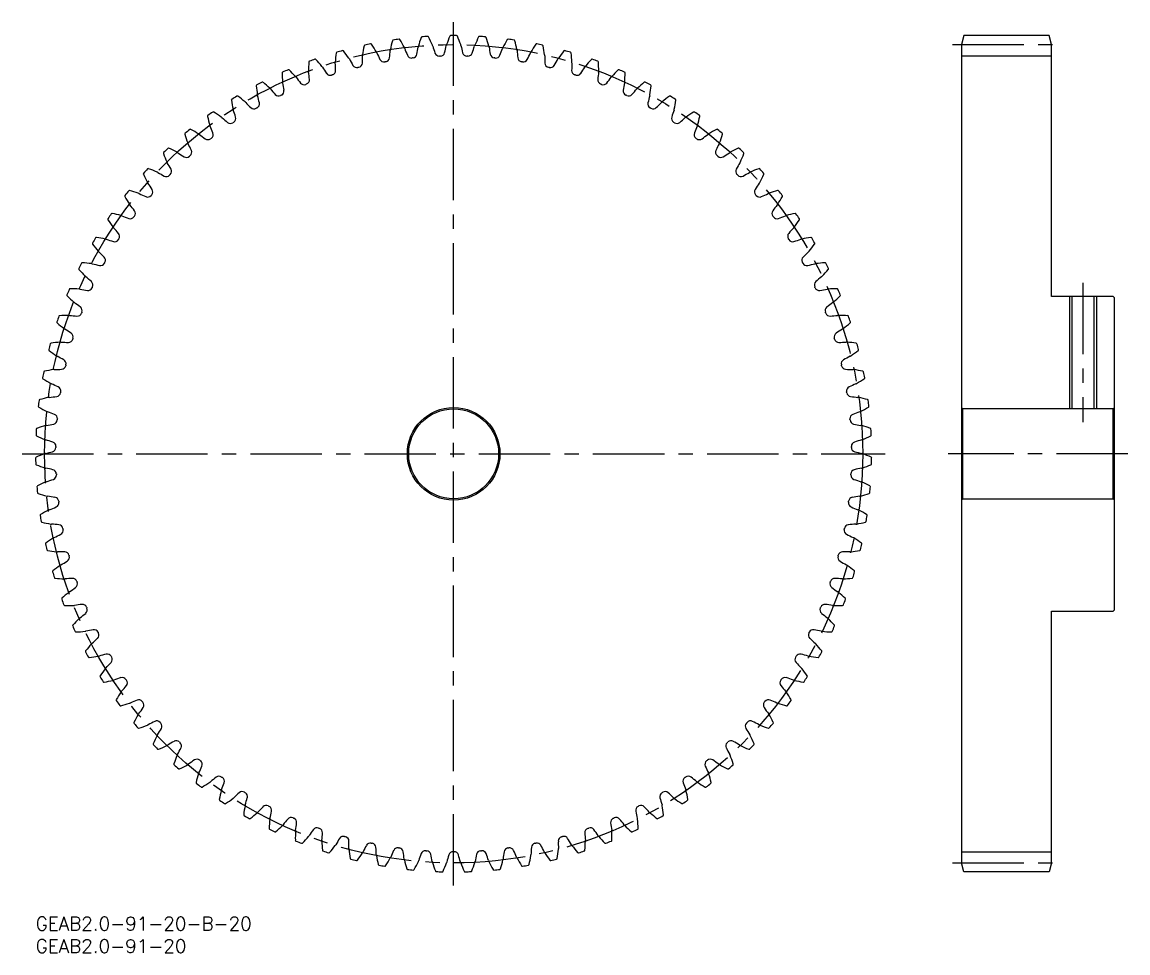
# Model space of a CAD drawing. Extents: x -3 to 243, y -8 to 199.
import ezdxf

# ---------------------------------------------------------------- set-up
doc = ezdxf.new("R2010")
doc.units = 0
doc.header["$LTSCALE"] = 0.5
doc.linetypes.add('CENTER', pattern=[50.8, 31.75, -6.35, 6.35, -6.35])
for name, color, linetype in [('MSM_CENTER', 1, 'CENTER'), ('MSM_CONTINUOUS', 7, 'CONTINUOUS'), ('MSM_NARROW', 5, 'CONTINUOUS'), ('MSM_PART_NUMBER', 7, 'CONTINUOUS')]:
    doc.layers.add(name, color=color, linetype=linetype)
doc.styles.get("Standard").update_dxf_attribs({"font": 'txt.shx', "height": 3, "bigfont": 'bigfont.shx'})

# ---------------------------------------------------------------- blocks, each defined once
blk = doc.blocks.new('*U2')
at = {"layer": 'MSM_PART_NUMBER'}
blk.add_text('GEAB2.0-91-20-B-20', height=3, dxfattribs=at).set_placement((0, -3))
blk = doc.blocks.new('*U3')
at = {"layer": 'MSM_PART_NUMBER'}
blk.add_text('GEAB2.0-91-20', height=3, dxfattribs=at).set_placement((0, -8))

msp = doc.modelspace()

# ---------------------------------------------------------------- linework, layer by layer
at = {"layer": 'MSM_CENTER'}
for p, q in [((93, 7), (93, 199)), ((204, 194), (228, 194)), ((233, 141), (233, 110)), ((-3, 103), (189, 103)), ((243, 103), (203, 103)), ((204, 12), (228, 12))]:
    msp.add_line(p, q, dxfattribs=at)
msp.add_circle((93, 103), 91, dxfattribs=at)
at = {"layer": 'MSM_CONTINUOUS'}
for p, q in [((206.54, 196), (206, 194)), ((225.46, 196), (206.54, 196)), ((226, 194), (225.46, 196)), ((206, 194), (206, 12)), ((226, 138), (226, 194)), ((206, 191.5), (226, 191.5)), ((239.7, 138), (226, 138)), ((230.54, 138), (230.54, 113)), ((235.46, 138), (235.46, 113)), ((240, 137.7), (239.7, 138)), ((240, 68.3), (240, 137.7)), ((206, 113.3), (206.3, 113)), ((239.7, 113), (240, 113.3)), ((206.3, 93), (206.3, 113)), ((239.7, 113), (206.3, 113)), ((239.7, 93), (239.7, 113)), ((206.3, 93), (206, 92.7)), ((206.3, 93), (239.7, 93)), ((240, 92.7), (239.7, 93)), ((226, 68), (239.7, 68)), ((226, 12), (226, 68)), ((239.7, 68), (240, 68.3)), ((206, 14.5), (226, 14.5)), ((206.54, 10), (206, 12)), ((225.46, 10), (206.54, 10)), ((226, 12), (225.46, 10))]:
    msp.add_line(p, q, dxfattribs=at)
for radius in [10.3, 10]:
    msp.add_circle((93, 103), radius, dxfattribs=at)
for centre, radius, start, end in [((108.69, 187.06), 30.33, 165.0809, 168.9011), ((79.57, 194.82), 0.2, 98.3226, 165.0809), ((93, 103), 93, 97.5019, 98.3223), ((80.88, 195.01), 0.2, 30.7433, 97.5019), ((54.99, 179.6), 30.33, 26.9231, 30.7433), ((114.45, 185.78), 30.33, 161.1249, 164.9451), ((85.94, 195.53), 0.2, 94.3662, 161.1249), ((93, 103), 93, 93.5459, 94.3662), ((87.26, 195.62), 0.2, 26.7872, 93.5459), ((60.36, 182.04), 30.33, 22.967, 26.7872), ((120.11, 184.11), 30.33, 157.1688, 160.989), ((92.34, 195.8), 0.2, 90.4102, 157.1688), ((93, 103), 93, 89.5898, 90.4102), ((93.66, 195.8), 0.2, 22.8312, 89.5898), ((65.89, 184.11), 30.33, 19.011, 22.8312), ((125.64, 182.04), 30.33, 153.2128, 157.033), ((98.74, 195.62), 0.2, 86.4541, 153.2127), ((93, 103), 93, 85.6338, 86.4541), ((100.06, 195.53), 0.2, 18.8751, 85.6337), ((71.55, 185.78), 30.33, 15.0549, 18.8751), ((131.01, 179.6), 30.33, 149.2567, 153.0769), ((105.12, 195.01), 0.2, 82.4981, 149.2567), ((93, 103), 93, 81.6777, 82.4981), ((106.43, 194.82), 0.2, 14.9191, 81.6776), ((77.31, 187.06), 30.33, 11.0989, 14.9191), ((96.96, 188.42), 30.33, 172.993, 176.8132), ((67.06, 192.1), 0.2, 106.2343, 172.993), ((93, 103), 93, 105.414, 106.2343), ((68.33, 192.46), 0.2, 38.6553, 105.414), ((44.8, 173.64), 30.33, 34.8352, 38.6553), ((102.85, 187.95), 30.33, 169.037, 172.8571), ((73.27, 193.68), 0.2, 102.2787, 169.037), ((93, 103), 93, 101.458, 102.2783), ((74.57, 193.95), 0.2, 34.6993, 101.458), ((49.79, 176.8), 30.33, 30.8791, 34.6993), ((74.4, 191.51), 1.66, 24.027, 30.8791), ((109.16, 207.01), 36.4, 204.027, 206.6154), ((42.59, 195.4), 36.4, 353.1648, 355.7532), ((80.55, 192.58), 1.66, 168.9011, 175.7532), ((80.55, 192.58), 1.66, 20.071, 26.9231), ((116.3, 205.65), 36.4, 200.071, 202.6594), ((49.09, 198.66), 36.4, 349.2088, 351.7972), ((86.76, 193.23), 1.66, 164.945, 171.7971), ((86.76, 193.23), 1.66, 16.1149, 22.967), ((123.33, 203.79), 36.4, 196.1149, 198.7033), ((89.8, 192.44), 1, 198.7033, 272.052), ((90.03, 192.45), 1, 271.904, 345.2527), ((55.79, 201.46), 36.4, 345.2527, 347.8411), ((93, 193.45), 1.66, 160.989, 167.8411), ((93, 193.45), 1.66, 12.1589, 19.011), ((130.21, 201.46), 36.4, 192.1589, 194.7473), ((95.97, 192.45), 1, 194.7473, 268.096), ((96.2, 192.44), 1, 267.948, 341.2967), ((62.67, 203.79), 36.4, 341.2967, 343.8851), ((99.24, 193.23), 1.66, 157.0329, 163.8851), ((99.24, 193.23), 1.66, 8.2029, 15.055), ((136.91, 198.66), 36.4, 188.2028, 190.7912), ((69.7, 205.65), 36.4, 337.3406, 339.929), ((105.45, 192.58), 1.66, 153.0769, 159.929), ((105.45, 192.58), 1.66, 4.2468, 11.0989), ((143.41, 195.4), 36.4, 184.2468, 186.8352), ((76.84, 207.01), 36.4, 333.3846, 335.973), ((111.6, 191.51), 1.66, 149.1208, 155.973), ((136.21, 176.8), 30.33, 145.3007, 149.1209), ((111.43, 193.95), 0.2, 78.542, 145.3006), ((93, 103), 93, 77.7217, 78.542), ((112.73, 193.68), 0.2, 10.963, 77.7216), ((83.15, 187.95), 30.33, 7.1429, 10.963), ((141.2, 173.64), 30.33, 141.3447, 145.1648), ((117.67, 192.46), 0.2, 74.5864, 141.3446), ((93, 103), 93, 73.7657, 74.586), ((118.94, 192.1), 0.2, 7.007, 73.7655), ((89.04, 188.42), 30.33, 3.1868, 7.007), ((91.06, 188.49), 30.33, 176.949, 180.7692), ((60.97, 190.1), 0.2, 110.1904, 176.949), ((93, 103), 93, 109.37, 110.1904), ((62.22, 190.55), 0.2, 42.6114, 109.37), ((40.04, 170.15), 30.33, 38.7912, 42.6114), ((68.34, 190.02), 1.66, 176.8132, 183.6653), ((30.35, 187.58), 36.4, 1.0769, 3.6653), ((68.34, 190.02), 1.66, 27.9831, 34.8352), ((101.95, 207.88), 36.4, 207.9831, 210.5715), ((71.69, 189.93), 1, 283.7721, 357.1208), ((36.34, 191.71), 36.4, 357.1208, 359.7092), ((74.4, 191.51), 1.66, 172.8571, 179.7092), ((77.51, 191.15), 1, 206.6154, 279.9641), ((93, 103), 88.5, 99.8161, 99.9641), ((77.74, 191.19), 1, 279.8161, 353.1648), ((83.63, 192.01), 1, 202.6594, 276.0081), ((93, 103), 88.5, 95.8601, 96.0081), ((83.86, 192.03), 1, 275.8601, 349.2088), ((93, 103), 88.5, 91.904, 92.052), ((93, 103), 88.5, 87.948, 88.096), ((102.14, 192.03), 1, 190.7913, 264.1399), ((93, 103), 88.5, 83.9919, 84.1399), ((102.37, 192.01), 1, 263.9919, 337.3406), ((108.26, 191.19), 1, 186.8352, 260.1839), ((93, 103), 88.5, 80.0359, 80.1839), ((108.49, 191.15), 1, 260.0359, 333.3846), ((111.6, 191.51), 1.66, 0.2908, 7.1429), ((149.66, 191.71), 36.4, 180.2908, 182.8792), ((114.31, 189.93), 1, 182.8792, 256.2279), ((84.05, 207.88), 36.4, 329.4285, 332.0169), ((117.66, 190.02), 1.66, 145.1648, 152.0169), ((155.65, 187.58), 36.4, 176.3347, 178.9231), ((117.66, 190.02), 1.66, 356.3347, 3.1869), ((145.96, 170.15), 30.33, 137.3886, 141.2088), ((123.78, 190.55), 0.2, 70.6303, 137.3886), ((93, 103), 93, 69.8096, 70.63), ((125.03, 190.1), 0.2, 3.051, 69.8095), ((94.94, 188.49), 30.33, 359.2308, 3.051), ((55.04, 187.68), 0.2, 114.1464, 180.9051), ((85.17, 188.16), 30.33, 180.9051, 184.7253), ((93, 103), 93, 113.3261, 114.1464), ((56.25, 188.22), 0.2, 46.5674, 113.3261), ((35.54, 166.33), 30.33, 42.7473, 46.5674), ((62.39, 188.11), 1.66, 180.7692, 187.6213), ((24.67, 183.06), 36.4, 5.0329, 7.6213), ((62.39, 188.11), 1.66, 31.9391, 38.7912), ((94.69, 208.24), 36.4, 211.9391, 214.5275), ((65.53, 188.18), 1, 214.5275, 287.8762), ((93, 103), 88.5, 107.7282, 107.8762), ((65.75, 188.25), 1, 287.7282, 1.0769), ((71.47, 189.87), 1, 210.5715, 283.9202), ((93, 103), 88.5, 103.7721, 103.9202), ((93, 103), 88.5, 76.0798, 76.2279), ((114.53, 189.87), 1, 256.0798, 329.4285), ((120.25, 188.25), 1, 178.9231, 252.2718), ((93, 103), 88.5, 72.1238, 72.2718), ((120.47, 188.18), 1, 252.1238, 325.4725), ((91.31, 208.24), 36.4, 325.4725, 328.0609), ((123.61, 188.11), 1.66, 141.2088, 148.0609), ((161.33, 183.06), 36.4, 172.3787, 174.9671), ((123.61, 188.11), 1.66, 352.3787, 359.2308), ((150.46, 166.33), 30.33, 133.4326, 137.2527), ((129.75, 188.22), 0.2, 66.6739, 133.4325), ((93, 103), 93, 65.8536, 66.6739), ((130.96, 187.68), 0.2, 359.0949, 65.8535), ((100.83, 188.16), 30.33, 355.2747, 359.0949), ((49.29, 184.86), 0.2, 118.1025, 184.8611), ((79.31, 187.41), 30.33, 184.8611, 188.6813), ((93, 103), 93, 117.2821, 118.1025), ((50.46, 185.48), 0.2, 50.5235, 117.2821), ((31.31, 162.22), 30.33, 46.7033, 50.5235), ((56.59, 185.79), 1.66, 184.7253, 191.5774), ((19.31, 178.16), 36.4, 8.989, 11.5774), ((56.59, 185.79), 1.66, 35.8952, 42.7473), ((87.43, 208.11), 36.4, 215.8952, 218.4835), ((59.72, 186.08), 1, 218.4835, 291.8322), ((93, 103), 88.5, 111.6842, 111.8322), ((59.93, 186.17), 1, 291.6842, 5.0329), ((126.07, 186.17), 1, 174.967, 248.3158), ((93, 103), 88.5, 68.1678, 68.3158), ((126.28, 186.08), 1, 248.1678, 321.5165), ((98.57, 208.11), 36.4, 321.5165, 324.1048), ((129.41, 185.79), 1.66, 137.2527, 144.1048), ((166.69, 178.16), 36.4, 168.4226, 171.011), ((129.41, 185.79), 1.66, 348.4226, 355.2748), ((154.69, 162.22), 30.33, 129.4765, 133.2967), ((135.54, 185.48), 0.2, 62.7179, 129.4765), ((93, 103), 93, 61.8975, 62.7179), ((106.69, 187.41), 30.33, 351.3187, 355.1389), ((136.71, 184.86), 0.2, 355.1389, 61.8974), ((93, 103), 93, 121.2382, 122.0585), ((44.87, 182.35), 0.2, 54.4795, 121.2381), ((27.37, 157.82), 30.33, 50.6593, 54.4795), ((50.97, 183.09), 1.66, 188.6813, 195.5334), ((14.3, 172.89), 36.4, 12.945, 15.5334), ((50.97, 183.09), 1.66, 39.8512, 46.7033), ((80.19, 207.47), 36.4, 219.8512, 222.4396), ((54.06, 183.59), 1, 222.4396, 295.7883), ((93, 103), 88.5, 115.6403, 115.7883), ((54.27, 183.69), 1, 295.6403, 8.989), ((131.73, 183.69), 1, 171.011, 244.3597), ((93, 103), 88.5, 64.2117, 64.3597), ((131.94, 183.59), 1, 244.2117, 317.5604), ((105.81, 207.47), 36.4, 317.5604, 320.1488), ((135.03, 183.09), 1.66, 133.2967, 140.1488), ((171.7, 172.89), 36.4, 164.4666, 167.055), ((135.03, 183.09), 1.66, 344.4666, 351.3187), ((158.63, 157.82), 30.33, 125.5205, 129.3407), ((141.13, 182.35), 0.2, 58.7618, 125.5204), ((93, 103), 93, 57.9415, 58.7618), ((43.74, 181.65), 0.2, 122.0585, 188.8172), ((73.52, 186.27), 30.33, 188.8172, 192.6374), ((45.54, 179.99), 1.66, 192.6373, 199.4895), ((45.54, 179.99), 1.66, 43.8073, 50.6594), ((73.01, 206.34), 36.4, 223.8072, 226.3956), ((48.6, 180.71), 1, 226.3956, 299.7443), ((93, 103), 88.5, 119.5963, 119.7443), ((48.8, 180.82), 1, 299.5963, 12.945), ((137.2, 180.82), 1, 167.0549, 240.4037), ((93, 103), 88.5, 60.2557, 60.4037), ((137.4, 180.71), 1, 240.2557, 313.6044), ((112.99, 206.34), 36.4, 313.6044, 316.1928), ((140.46, 179.99), 1.66, 129.3406, 136.1927), ((140.46, 179.99), 1.66, 340.5105, 347.3627), ((112.48, 186.27), 30.33, 347.3626, 351.1828), ((142.26, 181.65), 0.2, 351.1828, 57.9414), ((38.43, 178.06), 0.2, 126.0146, 192.7732), ((67.82, 184.73), 30.33, 192.7732, 196.5934), ((93, 103), 93, 125.1942, 126.0146), ((39.51, 178.84), 0.2, 58.4356, 125.1942), ((23.74, 153.16), 30.33, 54.6154, 58.4356), ((40.34, 176.54), 1.66, 47.7633, 54.6154), ((65.93, 204.72), 36.4, 227.7633, 230.3517), ((9.66, 167.3), 36.4, 16.9011, 19.4895), ((43.53, 177.59), 1, 303.5524, 16.901), ((142.47, 177.59), 1, 163.0989, 236.4476), ((176.34, 167.3), 36.4, 160.5105, 163.0989), ((120.07, 204.72), 36.4, 309.6483, 312.2367), ((145.66, 176.54), 1.66, 125.3846, 132.2367), ((162.26, 153.16), 30.33, 121.5644, 125.3846), ((146.49, 178.84), 0.2, 54.8058, 121.5644), ((93, 103), 93, 53.9854, 54.8058), ((118.18, 184.73), 30.33, 343.4066, 347.2268), ((147.57, 178.06), 0.2, 347.2268, 53.9853), ((93, 103), 93, 129.1503, 129.9706), ((34.41, 174.97), 0.2, 62.3916, 129.1502), ((20.45, 148.26), 30.33, 58.5714, 62.3916), ((40.34, 176.54), 1.66, 196.5934, 203.4455), ((5.43, 161.39), 36.4, 20.8571, 23.4455), ((43.34, 177.46), 1, 230.3517, 303.7004), ((93, 103), 88.5, 123.5524, 123.7004), ((93, 103), 88.5, 56.2996, 56.4476), ((142.66, 177.46), 1, 236.2996, 309.6483), ((180.57, 161.39), 36.4, 156.5545, 159.1429), ((145.66, 176.54), 1.66, 336.5545, 343.4066), ((165.55, 148.26), 30.33, 117.6084, 121.4286), ((151.59, 174.97), 0.2, 50.8497, 117.6083), ((93, 103), 93, 50.0294, 50.8497), ((33.39, 174.12), 0.2, 129.9706, 196.7293), ((62.24, 182.79), 30.33, 196.7293, 200.5494), ((35.4, 172.73), 1.66, 51.7193, 58.5715), ((58.98, 202.61), 36.4, 231.7193, 234.3077), ((38.32, 173.86), 1, 234.3077, 307.6564), ((93, 103), 88.5, 127.5084, 127.6564), ((38.51, 174), 1, 307.5084, 20.8571), ((147.49, 174), 1, 159.1429, 232.4916), ((93, 103), 88.5, 52.3436, 52.4916), ((147.68, 173.86), 1, 232.3436, 305.6922), ((127.02, 202.61), 36.4, 305.6923, 308.2807), ((150.6, 172.73), 1.66, 121.4285, 128.2807), ((123.76, 182.79), 30.33, 339.4506, 343.2707), ((152.61, 174.12), 0.2, 343.2707, 50.0293), ((28.62, 169.84), 0.2, 133.9267, 200.6853), ((56.81, 180.48), 30.33, 200.6853, 204.5055), ((93, 103), 93, 133.1063, 133.9267), ((29.58, 170.75), 0.2, 66.3477, 133.1063), ((17.5, 143.15), 30.33, 62.5275, 66.3477), ((30.72, 168.59), 1.66, 55.6754, 62.5275), ((52.18, 200.02), 36.4, 235.6754, 238.2638), ((35.4, 172.73), 1.66, 200.5494, 207.4015), ((1.61, 155.21), 36.4, 24.8132, 27.4016), ((33.74, 170.07), 1, 311.4645, 24.8132), ((152.26, 170.07), 1, 155.1868, 228.5355), ((184.39, 155.21), 36.4, 152.5984, 155.1868), ((150.6, 172.73), 1.66, 332.5985, 339.4506), ((133.82, 200.02), 36.4, 301.7362, 304.3246), ((155.28, 168.59), 1.66, 117.4725, 124.3246), ((168.5, 143.15), 30.33, 113.6523, 117.4725), ((156.42, 170.75), 0.2, 46.8937, 113.6523), ((93, 103), 93, 46.0733, 46.8937), ((129.19, 180.48), 30.33, 335.4945, 339.3147), ((157.38, 169.84), 0.2, 339.3147, 46.0732), ((30.72, 168.59), 1.66, 204.5055, 211.3576), ((-1.78, 148.78), 36.4, 28.7692, 31.3576), ((33.56, 169.91), 1, 238.2638, 311.6125), ((93, 103), 88.5, 131.4645, 131.6125), ((93, 103), 88.5, 48.3875, 48.5355), ((152.44, 169.91), 1, 228.3875, 301.7362), ((187.78, 148.78), 36.4, 148.6424, 151.2308), ((155.28, 168.59), 1.66, 328.6424, 335.4945), ((24.16, 165.24), 0.2, 137.8827, 204.6414), ((51.55, 177.8), 30.33, 204.6414, 208.4615), ((93, 103), 93, 137.0624, 137.8827), ((25.06, 166.22), 0.2, 70.3037, 137.0623), ((14.91, 137.85), 30.33, 66.4835, 70.3037), ((26.35, 164.14), 1.66, 59.6314, 66.4835), ((45.59, 196.97), 36.4, 239.6314, 242.2198), ((29.09, 165.66), 1, 242.2198, 315.5685), ((93, 103), 88.5, 135.4205, 135.5685), ((29.25, 165.82), 1, 315.4205, 28.7692), ((156.75, 165.82), 1, 151.2308, 224.5795), ((93, 103), 88.5, 44.4315, 44.5795), ((156.91, 165.66), 1, 224.4315, 297.7802), ((140.41, 196.97), 36.4, 297.7802, 300.3686), ((159.65, 164.14), 1.66, 113.5164, 120.3686), ((171.09, 137.85), 30.33, 109.6963, 113.5165), ((160.94, 166.22), 0.2, 42.9376, 109.6963), ((93, 103), 93, 42.1173, 42.9376), ((134.45, 177.8), 30.33, 331.5385, 335.3586), ((161.84, 165.24), 0.2, 335.3586, 42.1172), ((26.35, 164.14), 1.66, 208.4615, 215.3136), ((-4.71, 142.13), 36.4, 32.7252, 35.3136), ((190.71, 142.13), 36.4, 144.6864, 147.2748), ((159.65, 164.14), 1.66, 324.6864, 331.5385), ((20.03, 160.34), 0.2, 141.8387, 208.5974), ((46.49, 174.76), 30.33, 208.5974, 212.4176), ((93, 103), 93, 141.0184, 141.8387), ((20.86, 161.38), 0.2, 74.2597, 141.0184), ((12.69, 132.37), 30.33, 70.4396, 74.2597), ((22.29, 159.39), 1.66, 63.5875, 70.4396), ((39.22, 193.48), 36.4, 243.5875, 246.1759), ((24.92, 161.1), 1, 246.1758, 319.5246), ((93, 103), 88.5, 139.3765, 139.5246), ((25.07, 161.27), 1, 319.3765, 32.7252), ((160.93, 161.27), 1, 147.2747, 220.6235), ((93, 103), 88.5, 40.4754, 40.6235), ((161.08, 161.1), 1, 220.4754, 293.8241), ((146.78, 193.48), 36.4, 293.8241, 296.4125), ((163.71, 159.39), 1.66, 109.5604, 116.4125), ((173.31, 132.37), 30.33, 105.7403, 109.5604), ((165.14, 161.38), 0.2, 38.9816, 105.7402), ((139.51, 174.76), 30.33, 327.5824, 331.4026), ((93, 103), 93, 38.1613, 38.9816), ((165.97, 160.34), 0.2, 331.4026, 38.1612), ((22.29, 159.39), 1.66, 212.4176, 219.2697), ((-7.18, 135.3), 36.4, 36.6813, 39.2697), ((193.18, 135.3), 36.4, 140.7303, 143.3187), ((163.71, 159.39), 1.66, 320.7303, 327.5825), ((16.25, 155.17), 0.2, 145.7952, 212.5534), ((41.65, 171.38), 30.33, 212.5534, 216.3736), ((93, 103), 93, 144.9744, 145.7948), ((17.01, 156.26), 0.2, 78.2158, 144.9744), ((10.85, 126.76), 30.33, 74.3956, 78.2158), ((18.57, 154.38), 1.66, 67.5435, 74.3956), ((33.1, 189.55), 36.4, 247.5435, 250.1319), ((21.07, 156.26), 1, 250.1319, 323.4806), ((93, 103), 88.5, 143.3326, 143.4806), ((21.21, 156.45), 1, 323.3326, 36.6813), ((164.79, 156.45), 1, 143.3187, 216.6674), ((93, 103), 88.5, 36.5194, 36.6674), ((164.93, 156.26), 1, 216.5194, 289.8681), ((152.9, 189.55), 36.4, 289.8681, 292.4565), ((167.43, 154.38), 1.66, 105.6044, 112.4565), ((175.15, 126.76), 30.33, 101.7842, 105.6044), ((144.35, 171.38), 30.33, 323.6264, 327.4466), ((168.99, 156.26), 0.2, 35.0256, 101.7842), ((93, 103), 93, 34.2052, 35.0256), ((169.75, 155.17), 0.2, 327.4466, 34.2051), ((18.57, 154.38), 1.66, 216.3736, 223.2257), ((-9.17, 128.31), 36.4, 40.6373, 43.2257), ((195.17, 128.31), 36.4, 136.7743, 139.3627), ((167.43, 154.38), 1.66, 316.7743, 323.6264), ((93, 103), 93, 148.9305, 149.7508), ((13.51, 150.89), 0.2, 82.1718, 148.9304), ((9.41, 121.04), 30.33, 78.3516, 82.1718), ((15.2, 149.12), 1.66, 71.4996, 78.3517), ((27.28, 185.22), 36.4, 251.4995, 254.0879), ((17.57, 151.17), 1, 254.0879, 327.4366), ((93, 103), 88.5, 147.2886, 147.4366), ((17.69, 151.37), 1, 327.2886, 40.6373), ((168.31, 151.37), 1, 139.3626, 212.7114), ((93, 103), 88.5, 32.5634, 32.7114), ((168.43, 151.17), 1, 212.5634, 285.912), ((158.72, 185.22), 36.4, 285.9121, 288.5005), ((170.8, 149.12), 1.66, 101.6483, 108.5004), ((176.59, 121.04), 30.33, 97.8282, 101.6484), ((172.49, 150.89), 0.2, 31.0695, 97.8281), ((93, 103), 93, 30.2492, 31.0695), ((12.84, 149.75), 0.2, 149.7512, 216.5095), ((37.06, 167.68), 30.33, 216.5095, 220.3297), ((15.2, 149.12), 1.66, 220.3296, 227.1818), ((-10.67, 121.2), 36.4, 44.5934, 47.1818), ((196.67, 121.2), 36.4, 132.8182, 135.4066), ((170.8, 149.12), 1.66, 312.8182, 319.6704), ((148.94, 167.68), 30.33, 319.6703, 323.4905), ((173.16, 149.75), 0.2, 323.4905, 30.2491), ((93, 103), 93, 152.8865, 153.7069), ((10.4, 145.29), 0.2, 86.1277, 152.8865), ((8.36, 115.23), 30.33, 82.3077, 86.1279), ((12.2, 143.64), 1.66, 75.4556, 82.3077), ((21.76, 180.49), 36.4, 255.4556, 258.044), ((14.43, 145.85), 1, 258.044, 331.3927), ((14.54, 146.06), 1, 331.2447, 44.5933), ((93, 103), 88.5, 151.2447, 151.3927), ((171.46, 146.06), 1, 135.4066, 208.7553), ((93, 103), 88.5, 28.6073, 28.7553), ((171.57, 145.85), 1, 208.6073, 281.956), ((164.24, 180.49), 36.4, 281.956, 284.5444), ((173.8, 143.64), 1.66, 97.6923, 104.5444), ((177.64, 115.23), 30.33, 93.8721, 97.6923), ((175.6, 145.29), 0.2, 27.1135, 93.8721), ((93, 103), 93, 26.2931, 27.1135), ((9.8, 144.11), 0.2, 153.7073, 220.4655), ((32.73, 163.66), 30.33, 220.4655, 224.2857), ((153.27, 163.66), 30.33, 315.7143, 319.5345), ((176.2, 144.11), 0.2, 319.5345, 26.293), ((12.2, 143.64), 1.66, 224.2857, 231.1378), ((-11.68, 114.01), 36.4, 48.5494, 51.1378), ((11.75, 140.54), 1, 335.2007, 48.5494), ((174.25, 140.54), 1, 131.4505, 204.7993), ((197.68, 114.01), 36.4, 128.8622, 131.4506), ((173.8, 143.64), 1.66, 308.8622, 315.7143), ((7.16, 138.27), 0.2, 157.6633, 224.4216), ((93, 103), 93, 156.8426, 157.6629), ((28.68, 159.36), 30.33, 224.4216, 228.2418), ((7.68, 139.49), 0.2, 90.0841, 156.8425), ((7.72, 109.36), 30.33, 86.2637, 90.0839), ((9.59, 137.97), 1.66, 79.4116, 86.2638), ((16.58, 175.39), 36.4, 259.4116, 262), ((11.66, 140.33), 1, 262, 335.3487), ((93, 103), 88.5, 155.2007, 155.3487), ((93, 103), 88.5, 24.6513, 24.7993), ((174.34, 140.33), 1, 204.6513, 278), ((169.42, 175.39), 36.4, 278, 280.5884), ((176.41, 137.97), 1.66, 93.7362, 100.5884), ((178.28, 109.36), 30.33, 89.9161, 93.7363), ((157.32, 159.36), 30.33, 311.7582, 315.5784), ((178.32, 139.49), 0.2, 23.1578, 89.916), ((93, 103), 93, 22.3371, 23.1574), ((178.84, 138.27), 0.2, 315.5784, 22.337), ((9.59, 137.97), 1.66, 228.2417, 235.0938), ((-12.19, 106.76), 36.4, 52.5055, 55.0939), ((9.36, 134.85), 1, 339.1568, 52.5055), ((176.64, 134.85), 1, 127.4945, 200.8432), ((198.19, 106.76), 36.4, 124.9061, 127.4945), ((176.41, 137.97), 1.66, 304.9062, 311.7583), ((93, 103), 93, 160.7986, 161.619), ((5.36, 133.52), 0.2, 94.0398, 160.7986), ((7.49, 103.46), 30.33, 90.2198, 94.04), ((7.38, 132.13), 1.66, 83.3677, 90.2198), ((11.77, 169.94), 36.4, 263.3677, 265.9561), ((9.28, 134.63), 1, 265.9561, 339.3048), ((93, 103), 88.5, 159.1568, 159.3048), ((93, 103), 88.5, 20.6952, 20.8432), ((176.72, 134.63), 1, 200.6952, 274.0439), ((174.23, 169.94), 36.4, 274.0439, 276.6323), ((178.62, 132.13), 1.66, 89.7802, 96.6323), ((178.51, 103.46), 30.33, 85.96, 89.7802), ((180.64, 133.52), 0.2, 19.2018, 85.96), ((93, 103), 93, 18.381, 19.2014), ((4.93, 132.26), 0.2, 161.6193, 228.3776), ((24.95, 154.79), 30.33, 228.3776, 232.1978), ((7.38, 132.13), 1.66, 232.1978, 239.0499), ((-12.2, 99.49), 36.4, 56.4615, 59.0499), ((198.2, 99.49), 36.4, 120.9501, 123.5385), ((178.62, 132.13), 1.66, 300.9501, 307.8022), ((161.05, 154.79), 30.33, 307.8022, 311.6224), ((181.07, 132.26), 0.2, 311.6224, 18.3809), ((7.29, 128.78), 1, 269.9121, 343.2608), ((7.36, 129), 1, 343.1128, 56.4615), ((93, 103), 88.5, 163.1128, 163.2608), ((178.64, 129), 1, 123.5385, 196.8872), ((93, 103), 88.5, 16.7392, 16.8872), ((178.71, 128.78), 1, 196.7392, 270.0878), ((93, 103), 93, 164.7547, 165.575), ((3.13, 126.12), 0.2, 165.5754, 232.3336), ((21.54, 149.97), 30.33, 232.3337, 236.1538), ((3.47, 127.4), 0.2, 97.9961, 164.7546), ((7.66, 97.56), 30.33, 94.1758, 97.996), ((5.57, 126.16), 1.66, 87.3237, 94.1759), ((7.35, 164.18), 36.4, 267.3237, 269.9121), ((178.65, 164.18), 36.4, 270.0879, 272.6763), ((180.43, 126.16), 1.66, 85.8241, 92.6763), ((178.34, 97.56), 30.33, 82.004, 85.8242), ((164.46, 149.97), 30.33, 303.8462, 307.6663), ((182.53, 127.4), 0.2, 15.2453, 82.004), ((93, 103), 93, 14.425, 15.2453), ((182.87, 126.12), 0.2, 307.6663, 14.4249), ((5.57, 126.16), 1.66, 236.1538, 243.0059), ((-11.71, 92.24), 36.4, 60.4176, 63.0059), ((5.77, 123.03), 1, 347.0689, 60.4175), ((180.23, 123.03), 1, 119.5824, 192.9311), ((197.71, 92.24), 36.4, 116.9941, 119.5824), ((180.43, 126.16), 1.66, 296.9941, 303.8462), ((93, 103), 93, 168.7107, 169.5311), ((2, 121.17), 0.2, 101.952, 168.7107), ((8.24, 91.69), 30.33, 98.1319, 101.952), ((4.18, 120.07), 1.66, 91.2798, 98.1319), ((3.33, 158.12), 36.4, 271.2798, 273.8682), ((5.72, 122.8), 1, 273.8682, 347.2169), ((93, 103), 88.5, 167.0689, 167.2169), ((93, 103), 88.5, 12.7831, 12.9311), ((180.28, 122.8), 1, 192.7831, 266.1318), ((182.67, 158.12), 36.4, 266.1318, 268.7202), ((181.82, 120.07), 1.66, 81.8681, 88.7202), ((177.76, 91.69), 30.33, 78.048, 81.8681), ((184, 121.17), 0.2, 11.2897, 78.0479), ((93, 103), 93, 10.4689, 11.2893), ((1.74, 119.86), 0.2, 169.5314, 236.2897), ((18.47, 144.93), 30.33, 236.2897, 240.1099), ((4.18, 120.07), 1.66, 240.1099, 246.962), ((-10.71, 85.04), 36.4, 64.3736, 66.962), ((196.71, 85.04), 36.4, 113.038, 115.6264), ((181.82, 120.07), 1.66, 293.038, 299.8901), ((167.53, 144.93), 30.33, 299.8901, 303.7103), ((184.26, 119.86), 0.2, 303.7103, 10.4688), ((-0.26, 151.8), 36.4, 275.2358, 277.8242), ((4.56, 116.73), 1, 277.8242, 351.1729), ((4.6, 116.96), 1, 351.0249, 64.3736), ((93, 103), 88.5, 171.0249, 171.1729), ((181.4, 116.96), 1, 115.6264, 188.9751), ((93, 103), 88.5, 8.8271, 8.9751), ((181.44, 116.73), 1, 188.8271, 262.1758), ((186.26, 151.8), 36.4, 262.1758, 264.7642), ((93, 103), 93, 172.6668, 173.4871), ((0.8, 113.53), 0.2, 173.4875, 240.2457), ((15.75, 139.69), 30.33, 240.2458, 244.0659), ((0.96, 114.85), 0.2, 105.9081, 172.6667), ((9.22, 85.87), 30.33, 102.0879, 105.9081), ((3.21, 113.9), 1.66, 95.2358, 102.0879), ((182.79, 113.9), 1.66, 77.912, 84.7642), ((176.78, 85.87), 30.33, 74.0919, 77.9121), ((170.25, 139.69), 30.33, 295.9341, 299.7542), ((185.04, 114.85), 0.2, 7.3336, 74.0919), ((93, 103), 93, 6.5129, 7.3332), ((185.2, 113.53), 0.2, 299.7542, 6.5128), ((3.21, 113.9), 1.66, 244.0659, 250.918), ((-9.23, 77.93), 36.4, 68.3296, 70.918), ((3.84, 110.83), 1, 354.9809, 68.3296), ((93, 103), 88.5, 174.9809, 175.1289), ((182.16, 110.83), 1, 111.6703, 185.0191), ((93, 103), 88.5, 4.8711, 5.0191), ((195.23, 77.93), 36.4, 109.082, 111.6704), ((182.79, 113.9), 1.66, 289.082, 295.9341), ((93, 103), 93, 176.6228, 177.4431), ((0.36, 108.47), 0.2, 109.8643, 176.6227), ((10.6, 80.13), 30.33, 106.044, 109.8641), ((2.68, 107.68), 1.66, 99.1919, 106.044), ((-3.4, 145.25), 36.4, 279.1919, 281.7802), ((3.82, 110.6), 1, 281.7802, 355.1289), ((182.18, 110.6), 1, 184.8711, 258.2197), ((189.4, 145.25), 36.4, 258.2197, 260.8081), ((183.32, 107.68), 1.66, 73.956, 80.8081), ((175.4, 80.13), 30.33, 70.1359, 73.956), ((185.64, 108.47), 0.2, 3.3776, 70.1358), ((93, 103), 93, 2.5569, 3.3772), ((0.29, 107.14), 0.2, 177.4431, 244.2018), ((13.41, 134.27), 30.33, 244.2018, 248.022), ((2.68, 107.68), 1.66, 248.0219, 254.8741), ((-7.26, 70.94), 36.4, 72.2857, 74.8741), ((193.26, 70.94), 36.4, 105.1259, 107.7143), ((183.32, 107.68), 1.66, 285.1259, 291.9781), ((172.59, 134.27), 30.33, 291.978, 295.7982), ((185.71, 107.14), 0.2, 295.7982, 2.5568), ((-6.09, 138.5), 36.4, 283.1479, 285.7363), ((3.51, 104.43), 1, 285.7363, 359.085), ((3.52, 104.66), 1, 358.937, 72.2857), ((93, 103), 88.5, 178.937, 179.085), ((182.48, 104.66), 1, 107.7143, 181.063), ((93, 103), 88.5, 0.915, 1.063), ((182.49, 104.43), 1, 180.915, 254.2637), ((192.09, 138.5), 36.4, 254.2637, 256.8521), ((0.2, 102.06), 0.2, 113.82, 180.5788), ((93, 103), 93, 180.5788, 181.3992), ((12.37, 74.5), 30.33, 110, 113.8202), ((2.57, 101.44), 1.66, 103.1479, 110), ((183.43, 101.44), 1.66, 70, 76.8521), ((173.63, 74.5), 30.33, 66.1798, 70), ((185.8, 102.06), 0.2, 359.4215, 66.1798), ((93, 103), 93, 358.6008, 359.4212), ((0.23, 100.73), 0.2, 181.3996, 248.1578), ((11.44, 128.7), 30.33, 248.1578, 251.978), ((2.57, 101.44), 1.66, 251.978, 258.8301), ((-4.8, 64.1), 36.4, 76.2417, 78.8301), ((3.61, 98.48), 1, 2.893, 76.2417), ((93, 103), 88.5, 182.893, 183.041), ((93, 103), 88.5, 356.959, 357.107), ((182.39, 98.48), 1, 103.7582, 177.107), ((190.8, 64.1), 36.4, 101.1699, 103.7583), ((183.43, 101.44), 1.66, 281.1699, 288.022), ((174.56, 128.7), 30.33, 288.022, 291.8422), ((185.77, 100.73), 0.2, 291.8422, 358.6007), ((14.53, 69), 30.33, 113.956, 117.7762), ((2.89, 95.2), 1.66, 107.104, 113.9561), ((-8.3, 131.58), 36.4, 287.1039, 289.6923), ((3.63, 98.25), 1, 289.6923, 3.041), ((182.37, 98.25), 1, 176.959, 250.3077), ((194.3, 131.58), 36.4, 250.3077, 252.8961), ((183.11, 95.2), 1.66, 66.0439, 72.896), ((171.47, 69), 30.33, 62.2238, 66.044), ((0.49, 95.66), 0.2, 117.7762, 184.5348), ((93, 103), 93, 184.5349, 185.3552), ((0.61, 94.34), 0.2, 185.3552, 252.1139), ((9.86, 123.02), 30.33, 252.1139, 255.9341), ((2.89, 95.2), 1.66, 255.934, 262.7862), ((-1.89, 57.44), 36.4, 80.1978, 82.7862), ((187.89, 57.44), 36.4, 97.2138, 99.8022), ((183.11, 95.2), 1.66, 277.2138, 284.066), ((176.14, 123.02), 30.33, 284.0659, 287.8861), ((185.39, 94.34), 0.2, 287.8861, 354.6447), ((93, 103), 93, 354.6448, 355.4651), ((185.51, 95.66), 0.2, 355.4655, 62.2237), ((-10.03, 124.52), 36.4, 291.06, 293.6484), ((4.14, 92.33), 1, 6.8491, 80.1978), ((4.17, 92.1), 1, 293.6484, 6.9971), ((93, 103), 88.5, 186.8491, 186.9971), ((181.83, 92.1), 1, 173.0029, 246.3516), ((93, 103), 88.5, 353.0029, 353.1509), ((181.86, 92.33), 1, 99.8022, 173.1509), ((196.03, 124.52), 36.4, 246.3516, 248.94), ((1.22, 89.3), 0.2, 121.7323, 188.4909), ((93, 103), 93, 188.4909, 189.3113), ((17.07, 63.67), 30.33, 117.9121, 121.7323), ((3.64, 89.01), 1.66, 111.06, 117.9121), ((182.36, 89.01), 1.66, 62.0879, 68.94), ((168.93, 63.67), 30.33, 58.2677, 62.0879), ((93, 103), 93, 350.6887, 351.5091), ((184.78, 89.3), 0.2, 351.5091, 58.2677), ((1.42, 87.99), 0.2, 189.3113, 256.0699), ((8.68, 117.23), 30.33, 256.0699, 259.8901), ((3.64, 89.01), 1.66, 259.8901, 266.7422), ((1.48, 51.01), 36.4, 84.1538, 86.7422), ((5.09, 86.22), 1, 10.8051, 84.1538), ((5.13, 85.99), 1, 297.6044, 10.9531), ((93, 103), 88.5, 190.8051, 190.9531), ((180.87, 85.99), 1, 169.0469, 242.3956), ((93, 103), 88.5, 349.0469, 349.1949), ((180.91, 86.22), 1, 95.8462, 169.1949), ((184.52, 51.01), 36.4, 93.2578, 95.8462), ((182.36, 89.01), 1.66, 273.2578, 280.1099), ((177.32, 117.23), 30.33, 280.1099, 283.9301), ((184.58, 87.99), 0.2, 283.9301, 350.6886), ((19.96, 58.52), 30.33, 121.8681, 125.6883), ((4.82, 82.87), 1.66, 115.016, 121.8682), ((-11.27, 117.36), 36.4, 295.016, 297.6044), ((197.27, 117.36), 36.4, 242.3956, 244.984), ((181.18, 82.87), 1.66, 58.1318, 64.984), ((166.04, 58.52), 30.33, 54.3117, 58.1319), ((2.38, 83), 0.2, 125.6883, 192.4469), ((93, 103), 93, 192.447, 193.2673), ((2.68, 81.7), 0.2, 193.2673, 260.0259), ((7.9, 111.38), 30.33, 260.026, 263.8462), ((4.82, 82.87), 1.66, 263.8461, 270.6982), ((5.29, 44.82), 36.4, 88.1099, 90.6983), ((6.45, 80.2), 1, 14.7612, 88.1099), ((179.55, 80.2), 1, 91.8901, 165.2388), ((180.71, 44.82), 36.4, 89.3017, 91.8901), ((181.18, 82.87), 1.66, 269.3018, 276.1539), ((178.1, 111.38), 30.33, 276.1538, 279.974), ((183.32, 81.7), 0.2, 279.974, 346.7326), ((93, 103), 93, 346.7327, 347.553), ((183.62, 83), 0.2, 347.553, 54.3116), ((-12.02, 110.14), 36.4, 298.9721, 301.5605), ((6.51, 79.97), 1, 301.5605, 14.9092), ((93, 103), 88.5, 194.7612, 194.9092), ((179.49, 79.97), 1, 165.0908, 238.4395), ((93, 103), 88.5, 345.0908, 345.2388), ((198.02, 110.14), 36.4, 238.4395, 241.0279), ((3.98, 76.79), 0.2, 129.6444, 196.4029), ((93, 103), 93, 196.403, 197.2234), ((23.2, 53.59), 30.33, 125.8242, 129.6444), ((6.42, 76.84), 1.66, 118.9721, 125.8242), ((179.58, 76.84), 1.66, 54.1758, 61.0279), ((162.8, 53.59), 30.33, 50.3556, 54.1758), ((93, 103), 93, 342.7766, 343.597), ((182.02, 76.79), 0.2, 343.597, 50.3556), ((4.36, 75.52), 0.2, 197.2234, 263.982), ((7.52, 105.49), 30.33, 263.982, 267.8022), ((6.42, 76.84), 1.66, 267.8022, 274.6543), ((9.51, 38.9), 36.4, 92.0659, 94.6543), ((8.23, 74.28), 1, 18.7172, 92.0659), ((8.31, 74.06), 1, 305.5165, 18.8652), ((93, 103), 88.5, 198.7172, 198.8652), ((177.69, 74.06), 1, 161.1348, 234.4835), ((93, 103), 88.5, 341.1348, 341.2828), ((177.77, 74.28), 1, 87.9341, 161.2828), ((176.49, 38.9), 36.4, 85.3457, 87.9341), ((179.58, 76.84), 1.66, 265.3457, 272.1978), ((178.48, 105.49), 30.33, 272.1978, 276.018), ((181.64, 75.52), 0.2, 276.018, 342.7765), ((26.78, 48.89), 30.33, 129.7802, 133.6004), ((8.43, 70.93), 1.66, 122.9281, 129.7803), ((-12.26, 102.87), 36.4, 302.9281, 305.5165), ((198.26, 102.87), 36.4, 234.4835, 237.0719), ((177.57, 70.93), 1.66, 50.2197, 57.0719), ((159.22, 48.89), 30.33, 46.3996, 50.2198), ((6, 70.71), 0.2, 133.6004, 200.359), ((93, 103), 93, 200.3591, 201.1794), ((6.47, 69.47), 0.2, 201.1794, 267.938), ((7.55, 99.59), 30.33, 267.9381, 271.7582), ((8.43, 70.93), 1.66, 271.7582, 278.6103), ((14.13, 33.3), 36.4, 96.0219, 98.6103), ((10.42, 68.5), 1, 22.6732, 96.0219), ((93, 103), 88.5, 202.6732, 202.8213), ((93, 103), 88.5, 337.1787, 337.3268), ((175.58, 68.5), 1, 83.978, 157.3268), ((171.87, 33.3), 36.4, 81.3897, 83.9781), ((177.57, 70.93), 1.66, 261.3897, 268.2418), ((178.45, 99.59), 30.33, 268.2418, 272.0619), ((179.53, 69.47), 0.2, 272.0619, 338.8205), ((93, 103), 93, 338.8206, 339.6409), ((180, 70.71), 0.2, 339.6409, 46.3996), ((10.85, 65.17), 1.66, 126.8842, 133.7363), ((-12, 95.61), 36.4, 306.8842, 309.4726), ((10.51, 68.29), 1, 309.4725, 22.8213), ((175.49, 68.29), 1, 157.1787, 230.5274), ((198, 95.61), 36.4, 230.5274, 233.1158), ((175.15, 65.17), 1.66, 46.2637, 53.1158), ((8.43, 64.79), 0.2, 137.5564, 204.315), ((93, 103), 93, 204.3151, 205.1354), ((30.67, 44.45), 30.33, 133.7363, 137.5564), ((155.33, 44.45), 30.33, 42.4436, 46.2637), ((93, 103), 93, 334.8646, 335.6849), ((177.57, 64.79), 0.2, 335.6849, 42.4436), ((8.99, 63.58), 0.2, 205.1358, 271.8941), ((7.99, 93.7), 30.33, 271.8941, 275.7143), ((10.85, 65.17), 1.66, 275.7142, 282.5664), ((19.13, 28.02), 36.4, 99.978, 102.5664), ((-11.24, 88.39), 36.4, 310.8402, 313.4286), ((12.99, 62.88), 1, 26.6293, 99.978), ((13.1, 62.68), 1, 313.4286, 26.7773), ((93, 103), 88.5, 206.6293, 206.7773), ((172.9, 62.68), 1, 153.2227, 226.5714), ((93, 103), 88.5, 333.2227, 333.3707), ((173.01, 62.88), 1, 80.022, 153.3707), ((197.24, 88.39), 36.4, 226.5714, 229.1598), ((166.87, 28.02), 36.4, 77.4336, 80.022), ((175.15, 65.17), 1.66, 257.4336, 264.2857), ((178.01, 93.7), 30.33, 264.2857, 268.1059), ((177.01, 63.58), 0.2, 268.1059, 334.8645), ((11.27, 59.05), 0.2, 141.5125, 208.2711), ((34.86, 40.29), 30.33, 137.6923, 141.5125), ((13.65, 59.59), 1.66, 130.8402, 137.6923), ((172.35, 59.59), 1.66, 42.3077, 49.1598), ((151.14, 40.29), 30.33, 38.4875, 42.3077), ((174.73, 59.05), 0.2, 331.7289, 38.4875), ((93, 103), 93, 208.2711, 209.0915), ((11.91, 57.88), 0.2, 209.0919, 275.8501), ((8.84, 87.86), 30.33, 275.8501, 279.6703), ((13.65, 59.59), 1.66, 279.6703, 286.5224), ((24.48, 23.1), 36.4, 103.934, 106.5224), ((-9.98, 81.23), 36.4, 314.7962, 317.3846), ((15.95, 57.46), 1, 30.5853, 103.934), ((93, 103), 88.5, 210.5853, 210.7333), ((16.07, 57.26), 1, 317.3846, 30.7333), ((169.93, 57.26), 1, 149.2667, 222.6154), ((93, 103), 88.5, 329.2667, 329.4147), ((170.05, 57.46), 1, 76.0659, 149.4147), ((195.98, 81.23), 36.4, 222.6154, 225.2038), ((161.52, 23.1), 36.4, 73.4776, 76.066), ((172.35, 59.59), 1.66, 253.4776, 260.3297), ((177.16, 87.86), 30.33, 260.3297, 264.1499), ((174.09, 57.88), 0.2, 264.1499, 330.9084), ((93, 103), 93, 330.9085, 331.7289), ((39.32, 36.43), 30.33, 141.6484, 145.4685), ((16.84, 54.22), 1.66, 134.7963, 141.6484), ((169.16, 54.22), 1.66, 38.3516, 45.2037), ((146.68, 36.43), 30.33, 34.5315, 38.3516), ((14.5, 53.51), 0.2, 145.4685, 212.2271), ((93, 103), 93, 212.2272, 213.0475), ((15.21, 52.39), 0.2, 213.0479, 279.8062), ((10.08, 82.09), 30.33, 279.8062, 283.6264), ((16.84, 54.22), 1.66, 283.6263, 290.4785), ((30.15, 18.57), 36.4, 107.8901, 110.4785), ((19.28, 52.25), 1, 34.5414, 107.8901), ((93, 103), 88.5, 214.5414, 214.6894), ((19.41, 52.06), 1, 321.3407, 34.6894), ((166.59, 52.06), 1, 145.3106, 218.6593), ((93, 103), 88.5, 325.3106, 325.4586), ((166.72, 52.25), 1, 72.1099, 145.4586), ((155.85, 18.57), 36.4, 69.5215, 72.1099), ((169.16, 54.22), 1.66, 249.5215, 256.3737), ((175.92, 82.09), 30.33, 256.3736, 260.1938), ((170.79, 52.39), 0.2, 260.1938, 326.9524), ((93, 103), 93, 326.9525, 327.7728), ((171.5, 53.51), 0.2, 327.7728, 34.5315), ((44.04, 32.89), 30.33, 145.6044, 149.4246), ((20.38, 49.08), 1.66, 138.7523, 145.6044), ((-8.23, 74.18), 36.4, 318.7523, 321.3407), ((194.23, 74.18), 36.4, 218.6593, 221.2477), ((165.62, 49.08), 1.66, 34.3956, 41.2477), ((141.96, 32.89), 30.33, 30.5754, 34.3956), ((18.1, 48.21), 0.2, 149.4246, 216.1832), ((93, 103), 93, 216.1832, 217.0036), ((18.89, 47.15), 0.2, 217.004, 283.7622), ((11.72, 76.42), 30.33, 283.7622, 287.5824), ((20.38, 49.08), 1.66, 287.5824, 294.4345), ((36.13, 14.43), 36.4, 111.8461, 114.4345), ((22.95, 47.29), 1, 38.4974, 111.8461), ((93, 103), 88.5, 218.4974, 218.6454), ((23.1, 47.11), 1, 325.2967, 38.6454), ((162.9, 47.11), 1, 141.3546, 214.7033), ((93, 103), 88.5, 321.3546, 321.5026), ((163.05, 47.29), 1, 68.1538, 141.5026), ((149.87, 14.43), 36.4, 65.5655, 68.1539), ((165.62, 49.08), 1.66, 245.5655, 252.4176), ((174.28, 76.42), 30.33, 252.4176, 256.2378), ((167.11, 47.15), 0.2, 256.2378, 322.9963), ((93, 103), 93, 322.9964, 323.8168), ((167.9, 48.21), 0.2, 323.8168, 30.5755), ((49, 29.68), 30.33, 149.5604, 153.3806), ((24.28, 44.2), 1.66, 142.7084, 149.5605), ((-6, 67.26), 36.4, 322.7083, 325.2967), ((192, 67.26), 36.4, 214.7033, 217.2917), ((161.72, 44.2), 1.66, 30.4395, 37.2916), ((137, 29.68), 30.33, 26.6194, 30.4396), ((22.06, 43.18), 0.2, 153.3806, 220.1392), ((93, 103), 93, 220.1393, 220.9596), ((22.92, 42.17), 0.2, 220.96, 287.7182), ((13.75, 70.87), 30.33, 287.7183, 291.5385), ((24.28, 44.2), 1.66, 291.5384, 298.3905), ((42.37, 10.72), 36.4, 115.8022, 118.3906), ((26.96, 42.59), 1, 42.4535, 115.8022), ((-3.3, 60.52), 36.4, 326.6644, 329.2528), ((93, 103), 88.5, 222.4535, 222.6015), ((27.12, 42.42), 1, 329.2528, 42.6015), ((158.88, 42.42), 1, 137.3985, 210.7472), ((189.3, 60.52), 36.4, 210.7472, 213.3356), ((93, 103), 88.5, 317.3985, 317.5465), ((159.04, 42.59), 1, 64.1978, 137.5465), ((143.63, 10.72), 36.4, 61.6094, 64.1978), ((161.72, 44.2), 1.66, 241.6095, 248.4616), ((172.25, 70.87), 30.33, 248.4615, 252.2817), ((163.08, 42.17), 0.2, 252.2817, 319.0403), ((93, 103), 93, 319.0404, 319.8607), ((163.94, 43.18), 0.2, 319.8607, 26.6194), ((54.16, 26.81), 30.33, 153.5165, 157.3367), ((28.5, 39.6), 1.66, 146.6644, 153.5165), ((157.5, 39.6), 1.66, 26.4835, 33.3356), ((131.84, 26.81), 30.33, 22.6633, 26.4835), ((26.35, 38.42), 0.2, 157.3367, 224.0953), ((93, 103), 93, 224.0953, 224.9157), ((27.28, 37.48), 0.2, 224.9157, 291.6743), ((16.15, 65.48), 30.33, 291.6743, 295.4945), ((28.5, 39.6), 1.66, 295.4945, 302.3466), ((48.86, 7.44), 36.4, 119.7582, 122.3466), ((31.29, 38.18), 1, 46.4095, 119.7582), ((-0.14, 53.97), 36.4, 330.6204, 333.2088), ((93, 103), 88.5, 226.4095, 226.5575), ((31.46, 38.02), 1, 333.2088, 46.5575), ((154.54, 38.02), 1, 133.4425, 206.7911), ((186.14, 53.97), 36.4, 206.7912, 209.3796), ((93, 103), 88.5, 313.4425, 313.5905), ((154.71, 38.18), 1, 60.2418, 133.5905), ((137.14, 7.44), 36.4, 57.6534, 60.2418), ((157.5, 39.6), 1.66, 237.6534, 244.5055), ((169.85, 65.48), 30.33, 244.5055, 248.3257), ((158.72, 37.48), 0.2, 248.3257, 315.0843), ((93, 103), 93, 315.0843, 315.9047), ((159.65, 38.42), 0.2, 315.9047, 22.6634), ((59.51, 24.32), 30.33, 157.4725, 161.2927), ((33.02, 35.3), 1.66, 150.6204, 157.4726), ((55.56, 4.63), 36.4, 123.7143, 126.3027), ((35.91, 34.07), 1, 50.3656, 123.7143), ((93, 103), 88.5, 230.3656, 230.5136), ((36.09, 33.93), 1, 337.1648, 50.5136), ((149.91, 33.93), 1, 129.4864, 202.8351), ((93, 103), 88.5, 309.4864, 309.6344), ((150.09, 34.07), 1, 56.2857, 129.6344), ((130.44, 4.63), 36.4, 53.6973, 56.2857), ((152.98, 35.3), 1.66, 22.5274, 29.3796), ((126.49, 24.32), 30.33, 18.7073, 22.5275), ((30.97, 33.98), 0.2, 161.2927, 228.0513), ((93, 103), 93, 228.0514, 228.8717), ((31.96, 33.1), 0.2, 228.8721, 295.6303), ((18.93, 60.27), 30.33, 295.6304, 299.4505), ((33.02, 35.3), 1.66, 299.4505, 306.3026), ((37.84, 31.32), 1.66, 154.5765, 161.4286), ((3.46, 47.66), 36.4, 334.5765, 337.1649), ((182.54, 47.66), 36.4, 202.8351, 205.4235), ((148.16, 31.32), 1.66, 18.5714, 25.4235), ((152.98, 35.3), 1.66, 233.6974, 240.5495), ((167.07, 60.27), 30.33, 240.5495, 244.3696), ((154.04, 33.1), 0.2, 244.3696, 311.1282), ((93, 103), 93, 311.1283, 311.9486), ((155.03, 33.98), 0.2, 311.9486, 18.7073), ((65.02, 22.19), 30.33, 161.4286, 165.2488), ((35.88, 29.87), 0.2, 165.2488, 232.0073), ((93, 103), 93, 232.0074, 232.8278), ((22.05, 55.26), 30.33, 299.5864, 303.4066), ((37.84, 31.32), 1.66, 303.4066, 310.2587), ((62.43, 2.28), 36.4, 127.6703, 130.2587), ((40.8, 30.3), 1, 54.3216, 127.6703), ((7.49, 41.62), 36.4, 338.5325, 341.1209), ((93, 103), 88.5, 234.3216, 234.4696), ((40.99, 30.16), 1, 341.1209, 54.4696), ((145.01, 30.16), 1, 125.5304, 198.8791), ((178.51, 41.62), 36.4, 198.8791, 201.4675), ((93, 103), 88.5, 305.5304, 305.6784), ((145.2, 30.3), 1, 52.3297, 125.6784), ((123.57, 2.28), 36.4, 49.7413, 52.3297), ((148.16, 31.32), 1.66, 229.7413, 236.5934), ((163.95, 55.26), 30.33, 236.5934, 240.4136), ((93, 103), 93, 307.1722, 307.9926), ((120.98, 22.19), 30.33, 14.7512, 18.5714), ((150.12, 29.87), 0.2, 307.993, 14.7513), ((36.93, 29.05), 0.2, 232.8281, 299.5864), ((70.66, 20.45), 30.33, 165.3846, 169.2048), ((42.91, 27.69), 1.66, 158.5325, 165.3846), ((69.46, 0.41), 36.4, 131.6263, 134.2147), ((45.94, 26.87), 1, 58.2776, 131.6263), ((93, 103), 88.5, 238.2776, 238.4257), ((46.14, 26.75), 1, 345.0769, 58.4257), ((139.86, 26.75), 1, 121.5743, 194.923), ((93, 103), 88.5, 301.5743, 301.7224), ((140.06, 26.87), 1, 48.3736, 121.7224), ((116.54, 0.41), 36.4, 45.7853, 48.3737), ((143.09, 27.69), 1.66, 14.6153, 21.4675), ((115.34, 20.45), 30.33, 10.7952, 14.6154), ((149.07, 29.05), 0.2, 240.4136, 307.1722), ((41.06, 26.1), 0.2, 169.2048, 235.9634), ((93, 103), 93, 235.9635, 236.7838), ((42.16, 25.36), 0.2, 236.7838, 303.5424), ((25.51, 50.48), 30.33, 303.5425, 307.3626), ((42.91, 27.69), 1.66, 307.3626, 314.2147), ((76.41, 19.11), 30.33, 169.3407, 173.1608), ((48.23, 24.41), 1.66, 162.4886, 169.3407), ((11.93, 35.87), 36.4, 342.4886, 345.077), ((51.3, 23.81), 1, 62.2337, 135.5823), ((93, 103), 88.5, 242.2337, 242.3817), ((93, 103), 88.5, 297.6183, 297.7663), ((134.7, 23.81), 1, 44.4176, 117.7663), ((174.07, 35.87), 36.4, 194.923, 197.5114), ((137.77, 24.41), 1.66, 10.6593, 17.5114), ((109.59, 19.11), 30.33, 6.8392, 10.6593), ((143.09, 27.69), 1.66, 225.7853, 232.6374), ((160.49, 50.48), 30.33, 232.6374, 236.4575), ((143.84, 25.36), 0.2, 236.4575, 303.2161), ((93, 103), 93, 303.2162, 304.0365), ((144.94, 26.1), 0.2, 304.0369, 10.7952), ((46.49, 22.7), 0.2, 173.1608, 239.9194), ((93, 103), 93, 239.9195, 240.7398), ((29.3, 45.95), 30.33, 307.4985, 311.3187), ((48.23, 24.41), 1.66, 311.3186, 318.1708), ((76.59, -0.97), 36.4, 135.5824, 138.1708), ((51.51, 23.7), 1, 349.033, 62.3817), ((16.76, 30.43), 36.4, 346.4446, 349.033), ((134.49, 23.7), 1, 117.6183, 190.967), ((169.24, 30.43), 36.4, 190.967, 193.5554), ((109.41, -0.97), 36.4, 41.8292, 44.4176), ((137.77, 24.41), 1.66, 221.8292, 228.6814), ((156.7, 45.95), 30.33, 228.6813, 232.5015), ((93, 103), 93, 299.2602, 300.0805), ((139.51, 22.7), 0.2, 300.0809, 6.8392), ((47.64, 22.04), 0.2, 240.7402, 307.4985), ((82.23, 18.16), 30.33, 173.2967, 177.1169), ((52.14, 19.68), 0.2, 177.1169, 243.8755), ((53.76, 21.51), 1.66, 166.4446, 173.2967), ((33.39, 41.69), 30.33, 311.4545, 315.2747), ((53.76, 21.51), 1.66, 315.2747, 322.1268), ((83.8, -1.85), 36.4, 139.5384, 142.1268), ((56.87, 21.12), 1, 66.1897, 139.5384), ((93, 103), 88.5, 246.1897, 246.3377), ((57.08, 21.02), 1, 352.989, 66.3377), ((21.94, 25.35), 36.4, 350.4006, 352.989), ((62.6, 18.82), 1, 70.1458, 143.4945), ((93, 103), 88.5, 250.1458, 250.2938), ((62.82, 18.74), 1, 356.9451, 70.2938), ((123.18, 18.74), 1, 109.7062, 183.0549), ((93, 103), 88.5, 289.7062, 289.8542), ((123.4, 18.82), 1, 36.5055, 109.8542), ((128.92, 21.02), 1, 113.6623, 187.011), ((164.06, 25.35), 36.4, 187.011, 189.5994), ((93, 103), 88.5, 293.6623, 293.8103), ((129.13, 21.12), 1, 40.4615, 113.8103), ((102.2, -1.85), 36.4, 37.8732, 40.4616), ((132.24, 21.51), 1.66, 217.8732, 224.7253), ((152.61, 41.69), 30.33, 224.7253, 228.5455), ((132.24, 21.51), 1.66, 6.7033, 13.5554), ((103.77, 18.16), 30.33, 2.8831, 6.7033), ((133.86, 19.68), 0.2, 296.1245, 2.8831), ((138.36, 22.04), 0.2, 232.5015, 299.2601), ((93, 103), 93, 243.8755, 244.6959), ((53.34, 19.1), 0.2, 244.6959, 311.4545), ((88.11, 17.62), 30.33, 177.2527, 181.0729), ((59.47, 19), 1.66, 170.4007, 177.2528), ((37.76, 37.72), 30.33, 315.4106, 319.2308), ((59.47, 19), 1.66, 319.2307, 326.0829), ((91.06, -2.24), 36.4, 143.4945, 146.0829), ((27.47, 20.63), 36.4, 354.3567, 356.9451), ((98.32, -2.12), 36.4, 147.4505, 150.0389), ((68.48, 16.92), 1, 74.1018, 147.4505), ((93, 103), 88.5, 254.1018, 254.2498), ((68.71, 16.86), 1, 0.9011, 74.2498), ((117.29, 16.86), 1, 105.7502, 179.0988), ((93, 103), 88.5, 285.7502, 285.8982), ((117.52, 16.92), 1, 32.5495, 105.8982), ((87.68, -2.12), 36.4, 29.9611, 32.5495), ((158.53, 20.63), 36.4, 183.0549, 185.6433), ((94.94, -2.24), 36.4, 33.9171, 36.5055), ((126.53, 19), 1.66, 213.9171, 220.7693), ((148.24, 37.72), 30.33, 220.7692, 224.5894), ((126.53, 19), 1.66, 2.7472, 9.5993), ((97.89, 17.62), 30.33, 358.9271, 2.7473), ((132.66, 19.1), 0.2, 228.5455, 295.304), ((93, 103), 93, 295.3041, 296.1245), ((57.98, 17.06), 0.2, 181.0729, 247.8315), ((93, 103), 93, 247.8316, 248.6519), ((59.22, 16.57), 0.2, 248.6523, 315.4106), ((65.35, 16.89), 1.66, 174.3567, 181.2088), ((94.01, 17.49), 30.33, 181.2088, 185.029), ((64, 14.85), 0.2, 185.029, 251.7876), ((42.39, 34.07), 30.33, 319.3666, 323.1868), ((65.35, 16.89), 1.66, 323.1868, 330.0389), ((33.31, 16.3), 36.4, 358.3127, 0.9011), ((71.36, 15.18), 1.66, 178.3127, 185.1649), ((99.91, 17.76), 30.33, 185.1648, 188.985), ((105.56, -1.51), 36.4, 151.4066, 153.995), ((74.48, 15.44), 1, 78.0579, 151.4066), ((93, 103), 88.5, 258.0579, 258.2059), ((74.71, 15.39), 1, 4.8571, 78.2059), ((39.43, 12.39), 36.4, 2.2688, 4.8572), ((112.74, -0.39), 36.4, 155.3626, 157.951), ((80.57, 14.37), 1, 82.0139, 155.3626), ((93, 103), 88.5, 262.0139, 262.1619), ((80.79, 14.34), 1, 8.8132, 82.1619), ((105.21, 14.34), 1, 97.8381, 171.1868), ((93, 103), 88.5, 277.8381, 277.9861), ((105.43, 14.37), 1, 24.6374, 97.9861), ((73.26, -0.39), 36.4, 22.049, 24.6374), ((146.57, 12.39), 36.4, 175.1428, 177.7312), ((111.29, 15.39), 1, 101.7941, 175.1428), ((93, 103), 88.5, 281.7941, 281.9421), ((111.52, 15.44), 1, 28.5934, 101.9421), ((80.44, -1.51), 36.4, 26.005, 28.5934), ((86.09, 17.76), 30.33, 351.015, 354.8352), ((152.69, 16.3), 36.4, 179.0989, 181.6873), ((114.64, 15.18), 1.66, 354.8351, 1.6873), ((120.65, 16.89), 1.66, 209.9611, 216.8132), ((143.61, 34.07), 30.33, 216.8132, 220.6334), ((122, 14.85), 0.2, 288.2124, 354.971), ((91.99, 17.49), 30.33, 354.971, 358.7912), ((120.65, 16.89), 1.66, 358.7912, 5.6433), ((126.78, 16.57), 0.2, 224.5894, 291.348), ((93, 103), 93, 291.3481, 292.1684), ((128.02, 17.06), 0.2, 292.1684, 358.927), ((93, 103), 93, 251.7876, 252.608), ((65.26, 14.44), 0.2, 252.6084, 319.3666), ((70.15, 13.06), 0.2, 188.985, 255.7436), ((93, 103), 93, 255.7437, 256.564), ((71.44, 12.74), 0.2, 256.564, 323.3227), ((47.27, 30.74), 30.33, 323.3227, 327.1429), ((71.36, 15.18), 1.66, 327.1428, 333.9949), ((77.47, 13.9), 1.66, 182.2688, 189.1209), ((105.77, 18.44), 30.33, 189.1209, 192.9411), ((52.36, 27.76), 30.33, 327.2787, 331.0989), ((77.47, 13.9), 1.66, 331.0989, 337.951), ((45.81, 8.91), 36.4, 6.2248, 8.8132), ((83.65, 13.04), 1.66, 186.2248, 193.077), ((111.58, 19.53), 30.33, 193.0769, 196.8971), ((57.65, 25.13), 30.33, 331.2348, 335.0549), ((83.65, 13.04), 1.66, 335.0549, 341.907), ((119.83, 1.22), 36.4, 159.3187, 161.907), ((86.71, 13.72), 1, 85.97, 159.3187), ((93, 103), 88.5, 265.97, 266.118), ((86.94, 13.71), 1, 12.7692, 86.118), ((52.42, 5.88), 36.4, 10.1809, 12.7693), ((89.88, 12.61), 1.66, 190.1809, 197.033), ((126.79, 3.31), 36.4, 163.2747, 165.8631), ((92.88, 13.5), 1, 89.926, 163.2747), ((93, 103), 88.5, 269.926, 270.074), ((93.12, 13.5), 1, 16.7253, 90.074), ((59.21, 3.31), 36.4, 14.1369, 16.7253), ((96.12, 12.61), 1.66, 342.967, 349.8191), ((133.58, 5.88), 36.4, 167.2307, 169.8191), ((99.06, 13.71), 1, 93.882, 167.2307), ((93, 103), 88.5, 273.882, 274.03), ((99.29, 13.72), 1, 20.6813, 94.03), ((66.17, 1.22), 36.4, 18.093, 20.6813), ((102.35, 13.04), 1.66, 198.093, 204.9451), ((128.35, 25.13), 30.33, 204.9451, 208.7652), ((74.42, 19.53), 30.33, 343.1029, 346.9231), ((102.35, 13.04), 1.66, 346.923, 353.7752), ((140.19, 8.91), 36.4, 171.1868, 173.7752), ((108.53, 13.9), 1.66, 202.049, 208.9011), ((133.64, 27.76), 30.33, 208.9011, 212.7213), ((80.23, 18.44), 30.33, 347.0589, 350.8791), ((108.53, 13.9), 1.66, 350.8791, 357.7312), ((114.64, 15.18), 1.66, 206.0051, 212.8572), ((138.73, 30.74), 30.33, 212.8571, 216.6773), ((114.56, 12.74), 0.2, 216.6773, 283.4359), ((93, 103), 93, 283.436, 284.2563), ((115.85, 13.06), 0.2, 284.2563, 351.015), ((120.74, 14.44), 0.2, 220.6334, 287.3919), ((93, 103), 93, 287.392, 288.2124), ((76.41, 11.7), 0.2, 192.9411, 259.6996), ((93, 103), 93, 259.6997, 260.5201), ((77.72, 11.47), 0.2, 260.5204, 327.2787), ((82.75, 10.77), 0.2, 196.8971, 263.6557), ((93, 103), 93, 263.6558, 264.4761), ((84.07, 10.63), 0.2, 264.4761, 331.2347), ((117.29, 21.01), 30.33, 197.033, 200.8531), ((89.13, 10.28), 0.2, 200.8531, 267.6117), ((93, 103), 93, 267.6118, 268.4322), ((90.46, 10.23), 0.2, 268.4322, 335.1908), ((63.11, 22.88), 30.33, 335.1908, 339.011), ((89.88, 12.61), 1.66, 339.011, 345.8631), ((96.12, 12.61), 1.66, 194.1369, 200.989), ((122.89, 22.88), 30.33, 200.989, 204.8092), ((95.54, 10.23), 0.2, 204.8092, 271.5678), ((93, 103), 93, 271.5678, 272.3882), ((96.87, 10.28), 0.2, 272.3882, 339.1468), ((68.71, 21.01), 30.33, 339.1469, 342.967), ((101.93, 10.63), 0.2, 208.7652, 275.5238), ((93, 103), 93, 275.5239, 276.3442), ((103.25, 10.77), 0.2, 276.3442, 343.1029), ((108.28, 11.47), 0.2, 212.7213, 279.4799), ((93, 103), 93, 279.4799, 280.3003), ((109.59, 11.7), 0.2, 280.3003, 347.0589)]:
    msp.add_arc(centre, radius, start, end, dxfattribs=at)
at = {"layer": 'MSM_NARROW'}
for p, q in [((230, 138), (230, 113)), ((236, 138), (236, 113))]:
    msp.add_line(p, q, dxfattribs=at)

# ---------------------------------------------------------------- block references
at = {"layer": 'MSM_CONTINUOUS'}
for name in ['*U2', '*U3']:
    msp.add_blockref(name, (0, 0), dxfattribs=at)

doc.saveas('drawing.dxf')
